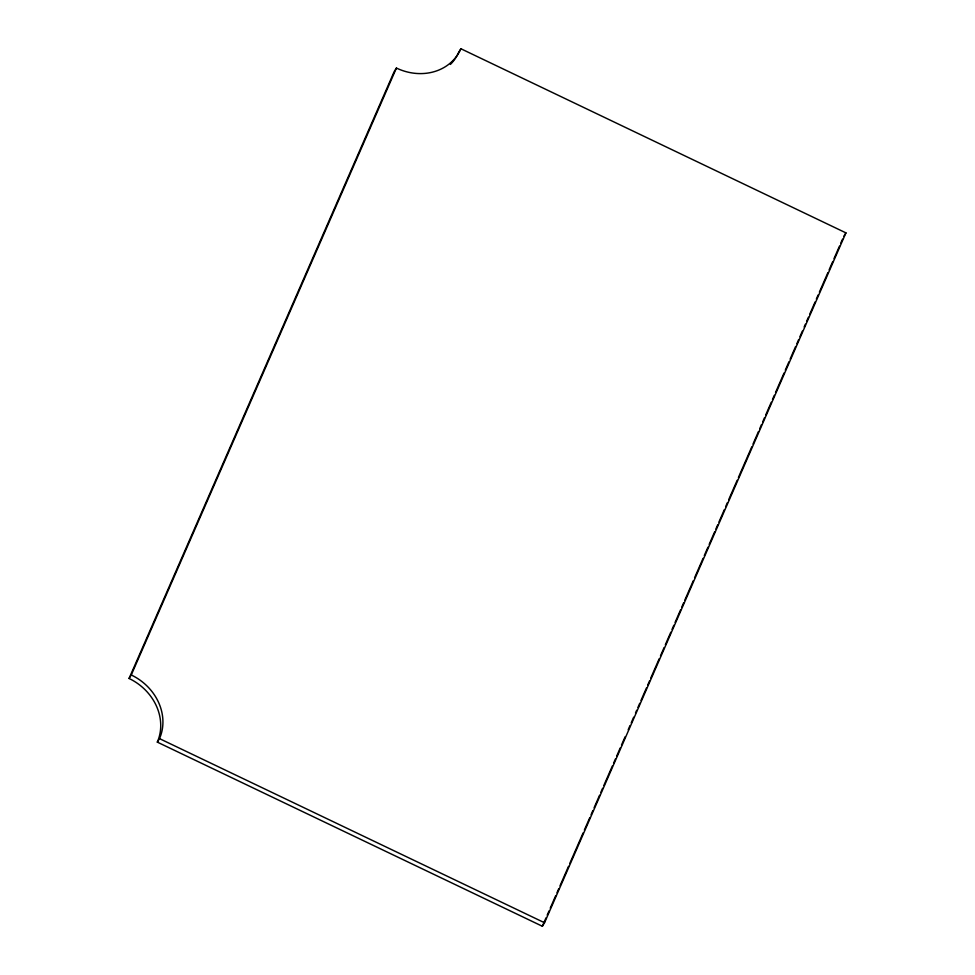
<?xml version="1.0" encoding="UTF-8"?>
<svg xmlns="http://www.w3.org/2000/svg" width="975" height="975" viewBox="0 0 975 975"><rect width="100%" height="100%" fill="white"/><g stroke="black" fill="none" stroke-linecap="round" stroke-linejoin="round"><path stroke-width="1.46" d="M129.066 678.466L394.217 71.553L396.423 68.055A51.504 45.142 32.1 0 0 460.907 48.75L845.934 232.879L544.538 922.752L542.344 926.25L157.316 742.121A51.504 45.142 32.1 0 0 129.066 678.466L131.259 674.968L396.423 68.055M542.344 926.25L546 917.889M547.207 915.098L549.035 910.918M550.253 908.127L555.738 895.586M556.957 892.807L558.785 888.615M560.003 885.836L568.523 866.324M569.741 863.533L583.135 832.869M584.354 830.091L589.838 817.537M591.057 814.759L592.873 810.578M594.092 807.787L599.576 795.247M600.795 792.456L602.623 788.275M603.842 785.484L612.361 765.972M613.58 763.193L615.408 759.013M616.627 756.222L620.283 747.862M621.489 745.071L625.146 736.71M628.193 729.739L630.021 725.558M631.239 722.78L633.677 717.198M635.505 713.017L636.712 710.227M637.93 707.448L639.758 703.267M640.977 700.477L646.462 687.936M647.68 685.145L649.508 680.964M650.727 678.173L659.246 658.661M660.465 655.882L664.121 647.51M665.34 644.731L670.812 632.19M672.031 629.399L673.859 625.219M675.078 622.428L680.562 609.887M681.769 607.096L683.597 602.916M684.816 600.125L693.347 580.625M694.566 577.834L703.085 558.322M704.303 555.531L707.96 547.17M709.178 544.379L714.651 531.838M715.869 529.047L717.697 524.867M718.916 522.088L724.401 509.547M725.619 506.756L727.435 502.576M728.654 499.785L737.185 480.273M738.404 477.482L751.798 446.83M753.017 444.039L758.489 431.498M759.708 428.707L761.536 424.527M762.755 421.736L764.583 417.556M765.802 414.777L771.274 402.224M772.493 399.445L774.321 395.265M775.539 392.474L784.071 372.962M785.289 370.171L788.933 361.81M790.152 359.019L795.637 346.478M796.855 343.7L798.683 339.519M799.902 336.728L802.328 331.147M804.156 326.966L805.374 324.188M806.593 321.397L808.421 317.216M809.64 314.425L815.124 301.884M816.331 299.093L818.159 294.913M819.378 292.134L827.909 272.622M829.128 269.831L832.772 261.471M833.991 258.68L839.475 246.139M840.694 243.348L842.522 239.168M460.907 48.75L458.713 52.248A51.504 45.142 32.1 0 1 450.401 64.435M157.316 742.121L159.51 738.623A51.504 45.142 32.1 0 0 131.259 674.968M843.741 236.377L845.934 232.879M159.51 738.623L544.538 922.752"/></g></svg>
